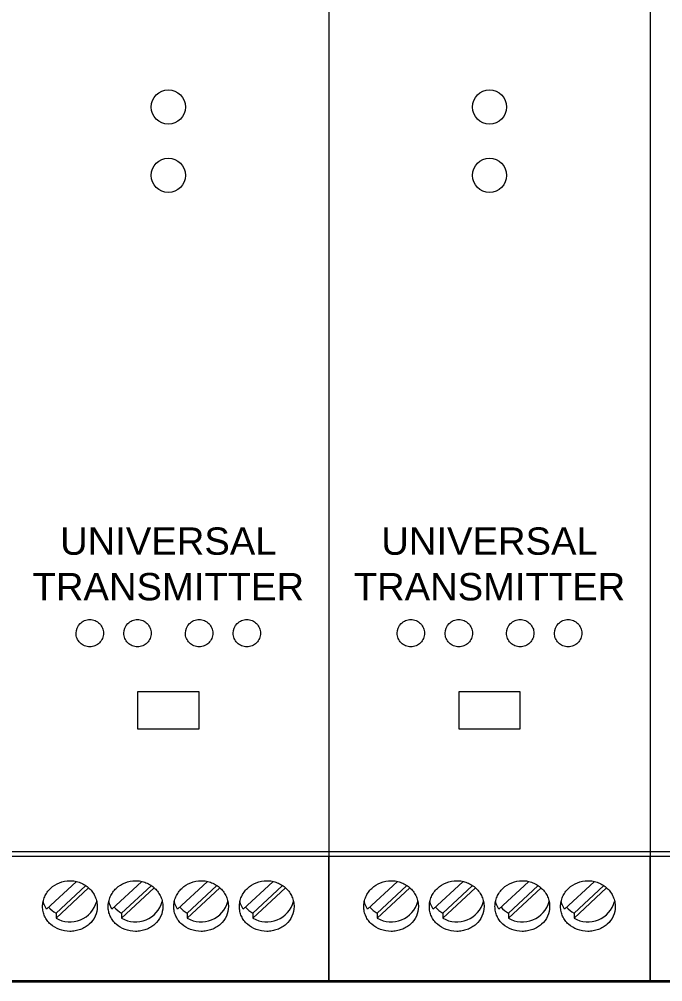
# Model space of a CAD drawing. Header units: millimetres. Extents: x 4137 to 6698, y 1400 to 3585.
# Drawn here: x 5375 to 5422.1, y 2436.8 to 2507.2 of the extents above; entities that cross this region are included whole.
import ezdxf

# ---------------------------------------------------------------- set-up
doc = ezdxf.new("R2010")
doc.units = ezdxf.units.MM
doc.layers.add('000-PI-Oprema', color=30, linetype='Continuous', lineweight=5)
doc.styles.get("Standard").update_dxf_attribs({"font": 'arial.ttf'})

msp = doc.modelspace()

# ---------------------------------------------------------------- linework, layer by layer
at = {"layer": '000-PI-Oprema', "color": 0, "linetype": 'ByBlock', "lineweight": 0}
for p, q in [((5397.645, 2525.704), (5397.645, 2446.278)), ((5397.645, 2525.704), (5397.645, 2446.278)), ((5421.145, 2525.704), (5421.145, 2446.278)), ((5421.145, 2525.704), (5421.145, 2446.278)), ((5388.145, 2457.978), (5383.645, 2457.978)), ((5383.645, 2457.978), (5383.645, 2455.278)), ((5388.145, 2455.278), (5388.145, 2457.978)), ((5411.645, 2457.978), (5407.145, 2457.978)), ((5407.145, 2457.978), (5407.145, 2455.278)), ((5411.645, 2455.278), (5411.645, 2457.978)), ((5383.645, 2455.278), (5388.145, 2455.278)), ((5407.145, 2455.278), (5411.645, 2455.278)), ((5397.645, 2446.278), (5374.145, 2446.278)), ((5374.145, 2445.978), (5397.645, 2445.978)), ((5397.645, 2446.278), (5397.645, 2445.978)), ((5421.145, 2446.278), (5397.645, 2446.278)), ((5397.645, 2446.278), (5397.645, 2445.978)), ((5397.645, 2436.878), (5397.645, 2445.978)), ((5397.645, 2445.978), (5397.645, 2436.878)), ((5397.645, 2445.978), (5421.145, 2445.978)), ((5421.145, 2446.278), (5421.145, 2445.978)), ((5444.645, 2446.278), (5421.145, 2446.278)), ((5421.145, 2446.278), (5421.145, 2445.978)), ((5421.145, 2436.878), (5421.145, 2445.978)), ((5421.145, 2445.978), (5421.145, 2436.878)), ((5421.145, 2445.978), (5444.645, 2445.978)), ((5376.972, 2442.085), (5379.143, 2444.098)), ((5379.831, 2443.799), (5377.679, 2441.804)), ((5380.064, 2443.641), (5377.679, 2441.43)), ((5381.772, 2442.085), (5383.943, 2444.098)), ((5384.631, 2443.799), (5382.479, 2441.804)), ((5384.864, 2443.641), (5382.479, 2441.43)), ((5386.572, 2442.085), (5388.743, 2444.098)), ((5389.431, 2443.799), (5387.279, 2441.804)), ((5389.664, 2443.641), (5387.279, 2441.43)), ((5391.372, 2442.085), (5393.543, 2444.098)), ((5394.231, 2443.799), (5392.079, 2441.804)), ((5394.464, 2443.641), (5392.079, 2441.43)), ((5400.472, 2442.085), (5402.643, 2444.098)), ((5403.331, 2443.799), (5401.179, 2441.804)), ((5403.564, 2443.641), (5401.179, 2441.43)), ((5405.272, 2442.085), (5407.443, 2444.098)), ((5408.131, 2443.799), (5405.979, 2441.804)), ((5408.364, 2443.641), (5405.979, 2441.43)), ((5410.072, 2442.085), (5412.243, 2444.098)), ((5412.931, 2443.799), (5410.779, 2441.804)), ((5413.164, 2443.641), (5410.779, 2441.43)), ((5414.872, 2442.085), (5417.043, 2444.098)), ((5417.731, 2443.799), (5415.579, 2441.804)), ((5417.964, 2443.641), (5415.579, 2441.43)), ((5377.679, 2441.804), (5377.679, 2441.43)), ((5382.479, 2441.804), (5382.479, 2441.43)), ((5387.279, 2441.804), (5387.279, 2441.43)), ((5392.079, 2441.804), (5392.079, 2441.43)), ((5401.179, 2441.804), (5401.179, 2441.43)), ((5405.979, 2441.804), (5405.979, 2441.43)), ((5410.779, 2441.804), (5410.779, 2441.43)), ((5415.579, 2441.804), (5415.579, 2441.43)), ((5374.145, 2436.878), (5397.645, 2436.878)), ((5374.145, 2436.778), (5397.645, 2436.778)), ((5397.645, 2436.778), (5397.645, 2436.878)), ((5397.645, 2436.878), (5421.145, 2436.878)), ((5397.645, 2436.878), (5397.645, 2436.778)), ((5397.645, 2436.778), (5421.145, 2436.778)), ((5421.145, 2436.778), (5421.145, 2436.878)), ((5421.145, 2436.878), (5444.645, 2436.878)), ((5421.145, 2436.878), (5421.145, 2436.778)), ((5421.145, 2436.778), (5444.645, 2436.778))]:
    msp.add_line(p, q, dxfattribs=at)
at = {"layer": '000-PI-Oprema', "color": 0, "linetype": 'ByBlock', "lineweight": 0, "flags": 128}
for points in [[(5376.972, 2442.085), (5376.78, 2442.491), (5376.739, 2442.642)], [(5381.772, 2442.085), (5381.58, 2442.491), (5381.539, 2442.642)], [(5386.572, 2442.085), (5386.38, 2442.491), (5386.339, 2442.642)], [(5391.372, 2442.085), (5391.18, 2442.491), (5391.139, 2442.642)], [(5400.472, 2442.085), (5400.28, 2442.491), (5400.239, 2442.642)], [(5405.272, 2442.085), (5405.08, 2442.491), (5405.039, 2442.642)], [(5410.072, 2442.085), (5409.88, 2442.491), (5409.839, 2442.642)], [(5414.872, 2442.085), (5414.68, 2442.491), (5414.639, 2442.642)]]:
    msp.add_lwpolyline(points, dxfattribs=at)
at = {"layer": '000-PI-Oprema', "color": 0, "linetype": 'ByBlock', "lineweight": 0, "ltscale": 0.25}
for centre in [(5385.895, 2500.778), (5409.395, 2500.778), (5385.895, 2495.778), (5409.395, 2495.778)]:
    msp.add_circle(centre, 1.25, dxfattribs=at)
at = {"layer": '000-PI-Oprema', "color": 0, "linetype": 'ByBlock', "lineweight": 0}
for centre, radius, start, end in [((5378.617, 2443.53), 1.964, 221.10603, 241.47408), ((5378.693, 2443.193), 2.034, 240.1007, 344.49957), ((5383.417, 2443.53), 1.964, 221.10603, 241.47408), ((5383.493, 2443.193), 2.034, 240.1007, 344.49957), ((5388.217, 2443.53), 1.964, 221.10603, 241.47408), ((5388.293, 2443.193), 2.034, 240.1007, 344.49957), ((5393.017, 2443.53), 1.964, 221.10603, 241.47408), ((5393.093, 2443.193), 2.034, 240.1007, 344.49957), ((5402.117, 2443.53), 1.964, 221.10603, 241.47408), ((5402.193, 2443.193), 2.034, 240.1007, 344.49957), ((5406.917, 2443.53), 1.964, 221.10603, 241.47408), ((5406.993, 2443.193), 2.034, 240.1007, 344.49957), ((5411.717, 2443.53), 1.964, 221.10603, 241.47408), ((5411.793, 2443.193), 2.034, 240.1007, 344.49957), ((5416.517, 2443.53), 1.964, 221.10603, 241.47408), ((5416.593, 2443.193), 2.034, 240.1007, 344.49957)]:
    msp.add_arc(centre, radius, start, end, dxfattribs=at)
for points, knots in [([(5379.145, 2462.278), (5379.145, 2462.147), (5379.17, 2462.018), (5379.27, 2461.777), (5379.343, 2461.666), (5379.527, 2461.481), (5379.638, 2461.406), (5379.88, 2461.305), (5380.013, 2461.278), (5380.275, 2461.278), (5380.407, 2461.304), (5380.65, 2461.405), (5380.761, 2461.479), (5380.947, 2461.666), (5381.02, 2461.776), (5381.119, 2462.018), (5381.145, 2462.148), (5381.145, 2462.407), (5381.119, 2462.537), (5381.021, 2462.777), (5380.947, 2462.889), (5380.764, 2463.074), (5380.653, 2463.15), (5380.41, 2463.251), (5380.279, 2463.278), (5380.014, 2463.278), (5379.883, 2463.252), (5379.639, 2463.151), (5379.528, 2463.076), (5379.252, 2462.798), (5379.145, 2462.54), (5379.145, 2462.278)], [0, 0, 0, 0, 0.0625, 0.0625, 0.125, 0.125, 0.1875, 0.1875, 0.25, 0.25, 0.3125, 0.3125, 0.375, 0.375, 0.4375, 0.4375, 0.5, 0.5, 0.5625, 0.5625, 0.625, 0.625, 0.6875, 0.6875, 0.75, 0.75, 0.8125, 0.8125, 0.875, 0.875, 1, 1, 1, 1]), ([(5382.645, 2462.278), (5382.645, 2462.147), (5382.67, 2462.018), (5382.77, 2461.777), (5382.843, 2461.666), (5383.027, 2461.481), (5383.138, 2461.406), (5383.38, 2461.305), (5383.513, 2461.278), (5383.775, 2461.278), (5383.907, 2461.304), (5384.15, 2461.405), (5384.261, 2461.479), (5384.447, 2461.666), (5384.52, 2461.776), (5384.619, 2462.018), (5384.645, 2462.148), (5384.645, 2462.407), (5384.619, 2462.537), (5384.521, 2462.777), (5384.447, 2462.889), (5384.264, 2463.074), (5384.153, 2463.15), (5383.91, 2463.251), (5383.779, 2463.278), (5383.514, 2463.278), (5383.383, 2463.252), (5383.139, 2463.151), (5383.028, 2463.076), (5382.752, 2462.798), (5382.645, 2462.54), (5382.645, 2462.278)], [0, 0, 0, 0, 0.0625, 0.0625, 0.125, 0.125, 0.1875, 0.1875, 0.25, 0.25, 0.3125, 0.3125, 0.375, 0.375, 0.4375, 0.4375, 0.5, 0.5, 0.5625, 0.5625, 0.625, 0.625, 0.6875, 0.6875, 0.75, 0.75, 0.8125, 0.8125, 0.875, 0.875, 1, 1, 1, 1]), ([(5387.145, 2462.278), (5387.145, 2462.147), (5387.17, 2462.018), (5387.27, 2461.777), (5387.343, 2461.666), (5387.527, 2461.481), (5387.638, 2461.406), (5387.88, 2461.305), (5388.013, 2461.278), (5388.275, 2461.278), (5388.407, 2461.304), (5388.65, 2461.405), (5388.761, 2461.479), (5388.947, 2461.666), (5389.02, 2461.776), (5389.119, 2462.018), (5389.145, 2462.148), (5389.145, 2462.407), (5389.119, 2462.537), (5389.021, 2462.777), (5388.947, 2462.889), (5388.764, 2463.074), (5388.653, 2463.15), (5388.41, 2463.251), (5388.279, 2463.278), (5388.014, 2463.278), (5387.883, 2463.252), (5387.639, 2463.151), (5387.528, 2463.076), (5387.252, 2462.798), (5387.145, 2462.54), (5387.145, 2462.278)], [0, 0, 0, 0, 0.0625, 0.0625, 0.125, 0.125, 0.1875, 0.1875, 0.25, 0.25, 0.3125, 0.3125, 0.375, 0.375, 0.4375, 0.4375, 0.5, 0.5, 0.5625, 0.5625, 0.625, 0.625, 0.6875, 0.6875, 0.75, 0.75, 0.8125, 0.8125, 0.875, 0.875, 1, 1, 1, 1]), ([(5390.645, 2462.278), (5390.645, 2462.147), (5390.67, 2462.018), (5390.77, 2461.777), (5390.843, 2461.666), (5391.027, 2461.481), (5391.138, 2461.406), (5391.38, 2461.305), (5391.513, 2461.278), (5391.775, 2461.278), (5391.907, 2461.304), (5392.15, 2461.405), (5392.261, 2461.479), (5392.447, 2461.666), (5392.52, 2461.776), (5392.619, 2462.018), (5392.645, 2462.148), (5392.645, 2462.407), (5392.619, 2462.537), (5392.521, 2462.777), (5392.447, 2462.889), (5392.264, 2463.074), (5392.153, 2463.15), (5391.91, 2463.251), (5391.779, 2463.278), (5391.514, 2463.278), (5391.383, 2463.252), (5391.139, 2463.151), (5391.028, 2463.076), (5390.752, 2462.798), (5390.645, 2462.54), (5390.645, 2462.278)], [0, 0, 0, 0, 0.0625, 0.0625, 0.125, 0.125, 0.1875, 0.1875, 0.25, 0.25, 0.3125, 0.3125, 0.375, 0.375, 0.4375, 0.4375, 0.5, 0.5, 0.5625, 0.5625, 0.625, 0.625, 0.6875, 0.6875, 0.75, 0.75, 0.8125, 0.8125, 0.875, 0.875, 1, 1, 1, 1]), ([(5402.645, 2462.278), (5402.645, 2462.147), (5402.67, 2462.018), (5402.77, 2461.777), (5402.843, 2461.666), (5403.027, 2461.481), (5403.138, 2461.406), (5403.38, 2461.305), (5403.513, 2461.278), (5403.775, 2461.278), (5403.907, 2461.304), (5404.15, 2461.405), (5404.261, 2461.479), (5404.447, 2461.666), (5404.52, 2461.776), (5404.619, 2462.018), (5404.645, 2462.148), (5404.645, 2462.407), (5404.619, 2462.537), (5404.521, 2462.777), (5404.447, 2462.889), (5404.264, 2463.074), (5404.153, 2463.15), (5403.91, 2463.251), (5403.779, 2463.278), (5403.514, 2463.278), (5403.383, 2463.252), (5403.139, 2463.151), (5403.028, 2463.076), (5402.752, 2462.798), (5402.645, 2462.54), (5402.645, 2462.278)], [0, 0, 0, 0, 0.0625, 0.0625, 0.125, 0.125, 0.1875, 0.1875, 0.25, 0.25, 0.3125, 0.3125, 0.375, 0.375, 0.4375, 0.4375, 0.5, 0.5, 0.5625, 0.5625, 0.625, 0.625, 0.6875, 0.6875, 0.75, 0.75, 0.8125, 0.8125, 0.875, 0.875, 1, 1, 1, 1]), ([(5406.145, 2462.278), (5406.145, 2462.147), (5406.17, 2462.018), (5406.27, 2461.777), (5406.343, 2461.666), (5406.527, 2461.481), (5406.638, 2461.406), (5406.88, 2461.305), (5407.013, 2461.278), (5407.275, 2461.278), (5407.407, 2461.304), (5407.65, 2461.405), (5407.761, 2461.479), (5407.947, 2461.666), (5408.02, 2461.776), (5408.119, 2462.018), (5408.145, 2462.148), (5408.145, 2462.407), (5408.119, 2462.537), (5408.021, 2462.777), (5407.947, 2462.889), (5407.764, 2463.074), (5407.653, 2463.15), (5407.41, 2463.251), (5407.279, 2463.278), (5407.014, 2463.278), (5406.883, 2463.252), (5406.639, 2463.151), (5406.528, 2463.076), (5406.252, 2462.798), (5406.145, 2462.54), (5406.145, 2462.278)], [0, 0, 0, 0, 0.0625, 0.0625, 0.125, 0.125, 0.1875, 0.1875, 0.25, 0.25, 0.3125, 0.3125, 0.375, 0.375, 0.4375, 0.4375, 0.5, 0.5, 0.5625, 0.5625, 0.625, 0.625, 0.6875, 0.6875, 0.75, 0.75, 0.8125, 0.8125, 0.875, 0.875, 1, 1, 1, 1]), ([(5410.645, 2462.278), (5410.645, 2462.147), (5410.67, 2462.018), (5410.77, 2461.777), (5410.843, 2461.666), (5411.027, 2461.481), (5411.138, 2461.406), (5411.38, 2461.305), (5411.513, 2461.278), (5411.775, 2461.278), (5411.907, 2461.304), (5412.15, 2461.405), (5412.261, 2461.479), (5412.447, 2461.666), (5412.52, 2461.776), (5412.619, 2462.018), (5412.645, 2462.148), (5412.645, 2462.407), (5412.619, 2462.537), (5412.521, 2462.777), (5412.447, 2462.889), (5412.264, 2463.074), (5412.153, 2463.15), (5411.91, 2463.251), (5411.779, 2463.278), (5411.514, 2463.278), (5411.383, 2463.252), (5411.139, 2463.151), (5411.028, 2463.076), (5410.752, 2462.798), (5410.645, 2462.54), (5410.645, 2462.278)], [0, 0, 0, 0, 0.0625, 0.0625, 0.125, 0.125, 0.1875, 0.1875, 0.25, 0.25, 0.3125, 0.3125, 0.375, 0.375, 0.4375, 0.4375, 0.5, 0.5, 0.5625, 0.5625, 0.625, 0.625, 0.6875, 0.6875, 0.75, 0.75, 0.8125, 0.8125, 0.875, 0.875, 1, 1, 1, 1]), ([(5414.145, 2462.278), (5414.145, 2462.147), (5414.17, 2462.018), (5414.27, 2461.777), (5414.343, 2461.666), (5414.527, 2461.481), (5414.638, 2461.406), (5414.88, 2461.305), (5415.013, 2461.278), (5415.275, 2461.278), (5415.407, 2461.304), (5415.65, 2461.405), (5415.761, 2461.479), (5415.947, 2461.666), (5416.02, 2461.776), (5416.119, 2462.018), (5416.145, 2462.148), (5416.145, 2462.407), (5416.119, 2462.537), (5416.021, 2462.777), (5415.947, 2462.889), (5415.764, 2463.074), (5415.653, 2463.15), (5415.41, 2463.251), (5415.279, 2463.278), (5415.014, 2463.278), (5414.883, 2463.252), (5414.639, 2463.151), (5414.528, 2463.076), (5414.252, 2462.798), (5414.145, 2462.54), (5414.145, 2462.278)], [0, 0, 0, 0, 0.0625, 0.0625, 0.125, 0.125, 0.1875, 0.1875, 0.25, 0.25, 0.3125, 0.3125, 0.375, 0.375, 0.4375, 0.4375, 0.5, 0.5, 0.5625, 0.5625, 0.625, 0.625, 0.6875, 0.6875, 0.75, 0.75, 0.8125, 0.8125, 0.875, 0.875, 1, 1, 1, 1]), ([(5378.695, 2440.464), (5378.827, 2440.464), (5378.957, 2440.476), (5379.213, 2440.521), (5379.34, 2440.555), (5379.582, 2440.645), (5379.697, 2440.699), (5379.914, 2440.829), (5380.017, 2440.905), (5380.294, 2441.153), (5380.443, 2441.354), (5380.642, 2441.793), (5380.695, 2442.035), (5380.695, 2442.398), (5380.682, 2442.522), (5380.631, 2442.762), (5380.593, 2442.879), (5380.493, 2443.107), (5380.43, 2443.218), (5380.286, 2443.424), (5380.203, 2443.52), (5380.016, 2443.699), (5379.916, 2443.778), (5379.699, 2443.917), (5379.582, 2443.977), (5379.34, 2444.074), (5379.215, 2444.111), (5378.959, 2444.161), (5378.826, 2444.173), (5378.435, 2444.173), (5378.171, 2444.123), (5377.69, 2443.93), (5377.467, 2443.787), (5377.19, 2443.523), (5377.105, 2443.425), (5376.96, 2443.219), (5376.898, 2443.11), (5376.798, 2442.882), (5376.759, 2442.763), (5376.708, 2442.524), (5376.695, 2442.402), (5376.695, 2442.157), (5376.708, 2442.037), (5376.758, 2441.802), (5376.797, 2441.686), (5376.897, 2441.465), (5376.958, 2441.361), (5377.103, 2441.164), (5377.187, 2441.071), (5377.464, 2440.822), (5377.687, 2440.689), (5378.168, 2440.512), (5378.43, 2440.464), (5378.695, 2440.464)], [0, 0, 0, 0, 0.03125, 0.03125, 0.0625, 0.0625, 0.09375, 0.09375, 0.125, 0.125, 0.1875, 0.1875, 0.25, 0.25, 0.28125, 0.28125, 0.3125, 0.3125, 0.34375, 0.34375, 0.375, 0.375, 0.40625, 0.40625, 0.4375, 0.4375, 0.46875, 0.46875, 0.5, 0.5, 0.5625, 0.5625, 0.625, 0.625, 0.65625, 0.65625, 0.6875, 0.6875, 0.71875, 0.71875, 0.75, 0.75, 0.78125, 0.78125, 0.8125, 0.8125, 0.84375, 0.84375, 0.875, 0.875, 0.9375, 0.9375, 1, 1, 1, 1]), ([(5383.495, 2440.464), (5383.627, 2440.464), (5383.757, 2440.476), (5384.013, 2440.521), (5384.14, 2440.555), (5384.382, 2440.645), (5384.497, 2440.699), (5384.714, 2440.829), (5384.817, 2440.905), (5385.094, 2441.153), (5385.243, 2441.354), (5385.442, 2441.793), (5385.495, 2442.035), (5385.495, 2442.398), (5385.482, 2442.522), (5385.431, 2442.762), (5385.393, 2442.879), (5385.293, 2443.107), (5385.23, 2443.218), (5385.086, 2443.424), (5385.003, 2443.52), (5384.816, 2443.699), (5384.716, 2443.778), (5384.499, 2443.917), (5384.382, 2443.977), (5384.14, 2444.074), (5384.015, 2444.111), (5383.759, 2444.161), (5383.626, 2444.173), (5383.235, 2444.173), (5382.971, 2444.123), (5382.49, 2443.93), (5382.267, 2443.787), (5381.99, 2443.523), (5381.905, 2443.425), (5381.76, 2443.219), (5381.698, 2443.11), (5381.598, 2442.882), (5381.559, 2442.763), (5381.508, 2442.524), (5381.495, 2442.402), (5381.495, 2442.157), (5381.508, 2442.037), (5381.558, 2441.802), (5381.597, 2441.686), (5381.697, 2441.465), (5381.758, 2441.361), (5381.903, 2441.164), (5381.987, 2441.071), (5382.264, 2440.822), (5382.487, 2440.689), (5382.968, 2440.512), (5383.23, 2440.464), (5383.495, 2440.464)], [0, 0, 0, 0, 0.03125, 0.03125, 0.0625, 0.0625, 0.09375, 0.09375, 0.125, 0.125, 0.1875, 0.1875, 0.25, 0.25, 0.28125, 0.28125, 0.3125, 0.3125, 0.34375, 0.34375, 0.375, 0.375, 0.40625, 0.40625, 0.4375, 0.4375, 0.46875, 0.46875, 0.5, 0.5, 0.5625, 0.5625, 0.625, 0.625, 0.65625, 0.65625, 0.6875, 0.6875, 0.71875, 0.71875, 0.75, 0.75, 0.78125, 0.78125, 0.8125, 0.8125, 0.84375, 0.84375, 0.875, 0.875, 0.9375, 0.9375, 1, 1, 1, 1]), ([(5388.295, 2440.464), (5388.427, 2440.464), (5388.557, 2440.476), (5388.813, 2440.521), (5388.94, 2440.555), (5389.182, 2440.645), (5389.297, 2440.699), (5389.514, 2440.829), (5389.617, 2440.905), (5389.894, 2441.153), (5390.043, 2441.354), (5390.242, 2441.793), (5390.295, 2442.035), (5390.295, 2442.398), (5390.282, 2442.522), (5390.231, 2442.762), (5390.193, 2442.879), (5390.093, 2443.107), (5390.03, 2443.218), (5389.886, 2443.424), (5389.803, 2443.52), (5389.616, 2443.699), (5389.516, 2443.778), (5389.299, 2443.917), (5389.182, 2443.977), (5388.94, 2444.074), (5388.815, 2444.111), (5388.559, 2444.161), (5388.426, 2444.173), (5388.035, 2444.173), (5387.771, 2444.123), (5387.29, 2443.93), (5387.067, 2443.787), (5386.79, 2443.523), (5386.705, 2443.425), (5386.56, 2443.219), (5386.498, 2443.11), (5386.398, 2442.882), (5386.359, 2442.763), (5386.308, 2442.524), (5386.295, 2442.402), (5386.295, 2442.157), (5386.308, 2442.037), (5386.358, 2441.802), (5386.397, 2441.686), (5386.497, 2441.465), (5386.558, 2441.361), (5386.703, 2441.164), (5386.787, 2441.071), (5387.064, 2440.822), (5387.287, 2440.689), (5387.768, 2440.512), (5388.03, 2440.464), (5388.295, 2440.464)], [0, 0, 0, 0, 0.03125, 0.03125, 0.0625, 0.0625, 0.09375, 0.09375, 0.125, 0.125, 0.1875, 0.1875, 0.25, 0.25, 0.28125, 0.28125, 0.3125, 0.3125, 0.34375, 0.34375, 0.375, 0.375, 0.40625, 0.40625, 0.4375, 0.4375, 0.46875, 0.46875, 0.5, 0.5, 0.5625, 0.5625, 0.625, 0.625, 0.65625, 0.65625, 0.6875, 0.6875, 0.71875, 0.71875, 0.75, 0.75, 0.78125, 0.78125, 0.8125, 0.8125, 0.84375, 0.84375, 0.875, 0.875, 0.9375, 0.9375, 1, 1, 1, 1]), ([(5393.095, 2440.464), (5393.227, 2440.464), (5393.357, 2440.476), (5393.613, 2440.521), (5393.74, 2440.555), (5393.982, 2440.645), (5394.097, 2440.699), (5394.314, 2440.829), (5394.417, 2440.905), (5394.694, 2441.153), (5394.843, 2441.354), (5395.042, 2441.793), (5395.095, 2442.035), (5395.095, 2442.398), (5395.082, 2442.522), (5395.031, 2442.762), (5394.993, 2442.879), (5394.893, 2443.107), (5394.83, 2443.218), (5394.686, 2443.424), (5394.603, 2443.52), (5394.416, 2443.699), (5394.316, 2443.778), (5394.099, 2443.917), (5393.982, 2443.977), (5393.74, 2444.074), (5393.615, 2444.111), (5393.359, 2444.161), (5393.226, 2444.173), (5392.835, 2444.173), (5392.571, 2444.123), (5392.09, 2443.93), (5391.867, 2443.787), (5391.59, 2443.523), (5391.505, 2443.425), (5391.36, 2443.219), (5391.298, 2443.11), (5391.198, 2442.882), (5391.159, 2442.763), (5391.108, 2442.524), (5391.095, 2442.402), (5391.095, 2442.157), (5391.108, 2442.037), (5391.158, 2441.802), (5391.197, 2441.686), (5391.297, 2441.465), (5391.358, 2441.361), (5391.503, 2441.164), (5391.587, 2441.071), (5391.864, 2440.822), (5392.087, 2440.689), (5392.568, 2440.512), (5392.83, 2440.464), (5393.095, 2440.464)], [0, 0, 0, 0, 0.03125, 0.03125, 0.0625, 0.0625, 0.09375, 0.09375, 0.125, 0.125, 0.1875, 0.1875, 0.25, 0.25, 0.28125, 0.28125, 0.3125, 0.3125, 0.34375, 0.34375, 0.375, 0.375, 0.40625, 0.40625, 0.4375, 0.4375, 0.46875, 0.46875, 0.5, 0.5, 0.5625, 0.5625, 0.625, 0.625, 0.65625, 0.65625, 0.6875, 0.6875, 0.71875, 0.71875, 0.75, 0.75, 0.78125, 0.78125, 0.8125, 0.8125, 0.84375, 0.84375, 0.875, 0.875, 0.9375, 0.9375, 1, 1, 1, 1]), ([(5402.195, 2440.464), (5402.327, 2440.464), (5402.457, 2440.476), (5402.713, 2440.521), (5402.84, 2440.555), (5403.082, 2440.645), (5403.197, 2440.699), (5403.414, 2440.829), (5403.517, 2440.905), (5403.794, 2441.153), (5403.943, 2441.354), (5404.142, 2441.793), (5404.195, 2442.035), (5404.195, 2442.398), (5404.182, 2442.522), (5404.131, 2442.762), (5404.093, 2442.879), (5403.993, 2443.107), (5403.93, 2443.218), (5403.786, 2443.424), (5403.703, 2443.52), (5403.516, 2443.699), (5403.416, 2443.778), (5403.199, 2443.917), (5403.082, 2443.977), (5402.84, 2444.074), (5402.715, 2444.111), (5402.459, 2444.161), (5402.326, 2444.173), (5401.935, 2444.173), (5401.671, 2444.123), (5401.19, 2443.93), (5400.967, 2443.787), (5400.69, 2443.523), (5400.605, 2443.425), (5400.46, 2443.219), (5400.398, 2443.11), (5400.298, 2442.882), (5400.259, 2442.763), (5400.208, 2442.524), (5400.195, 2442.402), (5400.195, 2442.157), (5400.208, 2442.037), (5400.258, 2441.802), (5400.297, 2441.686), (5400.397, 2441.465), (5400.458, 2441.361), (5400.603, 2441.164), (5400.687, 2441.071), (5400.964, 2440.822), (5401.187, 2440.689), (5401.668, 2440.512), (5401.93, 2440.464), (5402.195, 2440.464)], [0, 0, 0, 0, 0.03125, 0.03125, 0.0625, 0.0625, 0.09375, 0.09375, 0.125, 0.125, 0.1875, 0.1875, 0.25, 0.25, 0.28125, 0.28125, 0.3125, 0.3125, 0.34375, 0.34375, 0.375, 0.375, 0.40625, 0.40625, 0.4375, 0.4375, 0.46875, 0.46875, 0.5, 0.5, 0.5625, 0.5625, 0.625, 0.625, 0.65625, 0.65625, 0.6875, 0.6875, 0.71875, 0.71875, 0.75, 0.75, 0.78125, 0.78125, 0.8125, 0.8125, 0.84375, 0.84375, 0.875, 0.875, 0.9375, 0.9375, 1, 1, 1, 1]), ([(5406.995, 2440.464), (5407.127, 2440.464), (5407.257, 2440.476), (5407.513, 2440.521), (5407.64, 2440.555), (5407.882, 2440.645), (5407.997, 2440.699), (5408.214, 2440.829), (5408.317, 2440.905), (5408.594, 2441.153), (5408.743, 2441.354), (5408.942, 2441.793), (5408.995, 2442.035), (5408.995, 2442.398), (5408.982, 2442.522), (5408.931, 2442.762), (5408.893, 2442.879), (5408.793, 2443.107), (5408.73, 2443.218), (5408.586, 2443.424), (5408.503, 2443.52), (5408.316, 2443.699), (5408.216, 2443.778), (5407.999, 2443.917), (5407.882, 2443.977), (5407.64, 2444.074), (5407.515, 2444.111), (5407.259, 2444.161), (5407.126, 2444.173), (5406.735, 2444.173), (5406.471, 2444.123), (5405.99, 2443.93), (5405.767, 2443.787), (5405.49, 2443.523), (5405.405, 2443.425), (5405.26, 2443.219), (5405.198, 2443.11), (5405.098, 2442.882), (5405.059, 2442.763), (5405.008, 2442.524), (5404.995, 2442.402), (5404.995, 2442.157), (5405.008, 2442.037), (5405.058, 2441.802), (5405.097, 2441.686), (5405.197, 2441.465), (5405.258, 2441.361), (5405.403, 2441.164), (5405.487, 2441.071), (5405.764, 2440.822), (5405.987, 2440.689), (5406.468, 2440.512), (5406.73, 2440.464), (5406.995, 2440.464)], [0, 0, 0, 0, 0.03125, 0.03125, 0.0625, 0.0625, 0.09375, 0.09375, 0.125, 0.125, 0.1875, 0.1875, 0.25, 0.25, 0.28125, 0.28125, 0.3125, 0.3125, 0.34375, 0.34375, 0.375, 0.375, 0.40625, 0.40625, 0.4375, 0.4375, 0.46875, 0.46875, 0.5, 0.5, 0.5625, 0.5625, 0.625, 0.625, 0.65625, 0.65625, 0.6875, 0.6875, 0.71875, 0.71875, 0.75, 0.75, 0.78125, 0.78125, 0.8125, 0.8125, 0.84375, 0.84375, 0.875, 0.875, 0.9375, 0.9375, 1, 1, 1, 1]), ([(5411.795, 2440.464), (5411.927, 2440.464), (5412.057, 2440.476), (5412.313, 2440.521), (5412.44, 2440.555), (5412.682, 2440.645), (5412.797, 2440.699), (5413.014, 2440.829), (5413.117, 2440.905), (5413.394, 2441.153), (5413.543, 2441.354), (5413.742, 2441.793), (5413.795, 2442.035), (5413.795, 2442.398), (5413.782, 2442.522), (5413.731, 2442.762), (5413.693, 2442.879), (5413.593, 2443.107), (5413.53, 2443.218), (5413.386, 2443.424), (5413.303, 2443.52), (5413.116, 2443.699), (5413.016, 2443.778), (5412.799, 2443.917), (5412.682, 2443.977), (5412.44, 2444.074), (5412.315, 2444.111), (5412.059, 2444.161), (5411.926, 2444.173), (5411.535, 2444.173), (5411.271, 2444.123), (5410.79, 2443.93), (5410.567, 2443.787), (5410.29, 2443.523), (5410.205, 2443.425), (5410.06, 2443.219), (5409.998, 2443.11), (5409.898, 2442.882), (5409.859, 2442.763), (5409.808, 2442.524), (5409.795, 2442.402), (5409.795, 2442.157), (5409.808, 2442.037), (5409.858, 2441.802), (5409.897, 2441.686), (5409.997, 2441.465), (5410.058, 2441.361), (5410.203, 2441.164), (5410.287, 2441.071), (5410.564, 2440.822), (5410.787, 2440.689), (5411.268, 2440.512), (5411.53, 2440.464), (5411.795, 2440.464)], [0, 0, 0, 0, 0.03125, 0.03125, 0.0625, 0.0625, 0.09375, 0.09375, 0.125, 0.125, 0.1875, 0.1875, 0.25, 0.25, 0.28125, 0.28125, 0.3125, 0.3125, 0.34375, 0.34375, 0.375, 0.375, 0.40625, 0.40625, 0.4375, 0.4375, 0.46875, 0.46875, 0.5, 0.5, 0.5625, 0.5625, 0.625, 0.625, 0.65625, 0.65625, 0.6875, 0.6875, 0.71875, 0.71875, 0.75, 0.75, 0.78125, 0.78125, 0.8125, 0.8125, 0.84375, 0.84375, 0.875, 0.875, 0.9375, 0.9375, 1, 1, 1, 1]), ([(5416.595, 2440.464), (5416.727, 2440.464), (5416.857, 2440.476), (5417.113, 2440.521), (5417.24, 2440.555), (5417.482, 2440.645), (5417.597, 2440.699), (5417.814, 2440.829), (5417.917, 2440.905), (5418.194, 2441.153), (5418.343, 2441.354), (5418.542, 2441.793), (5418.595, 2442.035), (5418.595, 2442.398), (5418.582, 2442.522), (5418.531, 2442.762), (5418.493, 2442.879), (5418.393, 2443.107), (5418.33, 2443.218), (5418.186, 2443.424), (5418.103, 2443.52), (5417.916, 2443.699), (5417.816, 2443.778), (5417.599, 2443.917), (5417.482, 2443.977), (5417.24, 2444.074), (5417.115, 2444.111), (5416.859, 2444.161), (5416.726, 2444.173), (5416.335, 2444.173), (5416.071, 2444.123), (5415.59, 2443.93), (5415.367, 2443.787), (5415.09, 2443.523), (5415.005, 2443.425), (5414.86, 2443.219), (5414.798, 2443.11), (5414.698, 2442.882), (5414.659, 2442.763), (5414.608, 2442.524), (5414.595, 2442.402), (5414.595, 2442.157), (5414.608, 2442.037), (5414.658, 2441.802), (5414.697, 2441.686), (5414.797, 2441.465), (5414.858, 2441.361), (5415.003, 2441.164), (5415.087, 2441.071), (5415.364, 2440.822), (5415.587, 2440.689), (5416.068, 2440.512), (5416.33, 2440.464), (5416.595, 2440.464)], [0, 0, 0, 0, 0.03125, 0.03125, 0.0625, 0.0625, 0.09375, 0.09375, 0.125, 0.125, 0.1875, 0.1875, 0.25, 0.25, 0.28125, 0.28125, 0.3125, 0.3125, 0.34375, 0.34375, 0.375, 0.375, 0.40625, 0.40625, 0.4375, 0.4375, 0.46875, 0.46875, 0.5, 0.5, 0.5625, 0.5625, 0.625, 0.625, 0.65625, 0.65625, 0.6875, 0.6875, 0.71875, 0.71875, 0.75, 0.75, 0.78125, 0.78125, 0.8125, 0.8125, 0.84375, 0.84375, 0.875, 0.875, 0.9375, 0.9375, 1, 1, 1, 1])]:
    msp.add_open_spline(points, degree=3, knots=knots, dxfattribs=at)

# ---------------------------------------------------------------- texts
at = {"layer": '000-PI-Oprema', "color": 0, "linetype": 'ByBlock', "lineweight": 0, "ltscale": 0.25, "char_height": 2, "attachment_point": 8}
for insert in [(5385.895, 2464.655), (5409.395, 2464.655)]:
    msp.add_mtext_dynamic_manual_height_columns('UNIVERSAL\\PTRANSMITTER', width=11.75, gutter_width=0, heights=[9.106], dxfattribs=dict(at, insert=insert))

doc.saveas('drawing.dxf')
